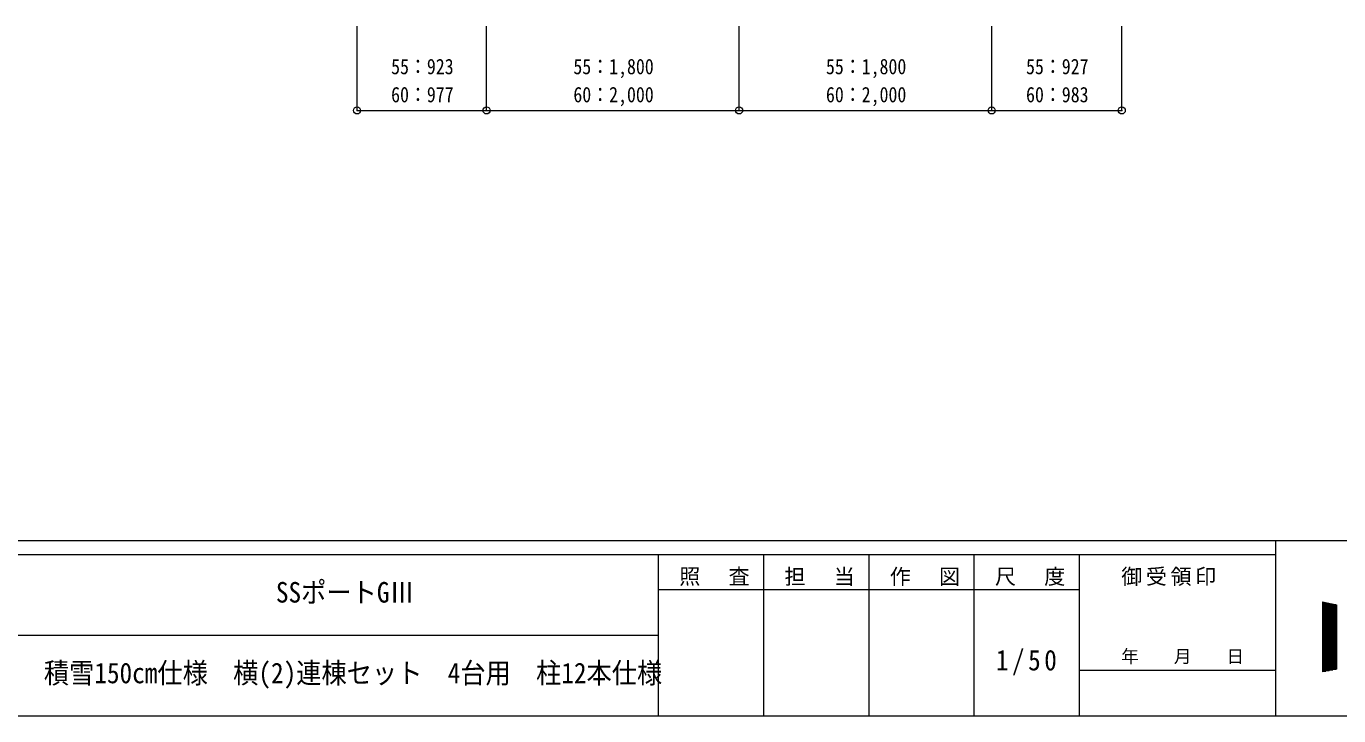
# Model space of a CAD drawing. Units: millimetres at full size, sheet at 1:50; details may follow other scales. Extents: x -14053 to 14053, y -9700 to 9700.
# Drawn here: x -2 to 9352, y -9700 to -4786 of the extents above; entities that cross this region are included whole.
import ezdxf
from ezdxf.enums import TextEntityAlignment as Align

# ---------------------------------------------------------------- set-up
doc = ezdxf.new("R2010")
doc.units = ezdxf.units.MM
doc.header["$LTSCALE"] = 50
doc.header["$PDMODE"] = 32
doc.header["$PDSIZE"] = 50
doc.layers.add('0-8_外構', color=6, linetype='Continuous', lineweight=9)
doc.layers.add('F-0_ﾚｲﾔ240', color=7, linetype='Continuous', lineweight=9)
doc.styles.add('ＭＳ ゴシック', font='')
doc.styles.get('ＭＳ ゴシック').set_extended_font_data('MS Gothic')

msp = doc.modelspace()

# ---------------------------------------------------------------- linework, layer by layer
at = {"layer": '0-8_外構'}
for p, q in [((2355.79, -5386.02), (2355.79, -4786.02)), ((5078.43, -5386.02), (5078.43, -4786.02)), ((6878.43, -5386.02), (6878.43, -4786.02)), ((7805.46, -5386.02), (7805.46, -4786.02)), ((3278.43, -5386.02), (5078.43, -5386.02)), ((5078.43, -5386.02), (6878.43, -5386.02)), ((6878.43, -5386.02), (7805.46, -5386.02))]:
    msp.add_line(p, q, dxfattribs=at)
msp.add_lwpolyline([(2355.79, -5386.02), (3278.43, -5386.02), (3278.43, -4786.02)], dxfattribs=at)
for p in [(2355.79, -5386.02), (3278.43, -5386.02), (5078.43, -5386.02), (6878.43, -5386.02), (7805.46, -5386.02)]:
    msp.add_point(p, dxfattribs=at)
at = {"layer": 'F-0_ﾚｲﾔ240', "color": 5, "lineweight": 5}
for p, q in [((-14053.43, -8450), (13346.57, -8450)), ((8901.98, -8450), (8901.98, -9700)), ((-14053.43, -8550), (8901.98, -8550)), ((4501.97, -8550), (4501.97, -9700)), ((5251.97, -8550), (5251.97, -9700)), ((6001.97, -8550), (6001.97, -9700)), ((6751.97, -8550), (6751.97, -9700)), ((7501.97, -8550), (7501.97, -9700)), ((4501.97, -8800), (7501.97, -8800)), ((-5748.03, -9125), (4501.97, -9125)), ((7501.97, -9375), (8901.98, -9375)), ((-14053.43, -9700), (13346.57, -9700))]:
    msp.add_line(p, q, dxfattribs=at)
at = {"layer": 'F-0_ﾚｲﾔ240'}
for p, q in [((9235.24, -8887.67), (9335.24, -8908.5)), ((9235.24, -8887.67), (9235.24, -9387.67)), ((9235.24, -8892.37), (9257.83, -8892.37)), ((9235.24, -8897.37), (9281.83, -8897.37)), ((9235.24, -8902.37), (9305.83, -8902.37)), ((9235.24, -8907.37), (9329.83, -8907.37)), ((9235.24, -8912.37), (9335.24, -8912.37)), ((9235.24, -8917.37), (9335.24, -8917.37)), ((9235.24, -8922.37), (9335.24, -8922.37)), ((9235.24, -8927.37), (9335.24, -8927.37)), ((9235.24, -8932.37), (9335.24, -8932.37)), ((9235.24, -8937.37), (9335.24, -8937.37)), ((9235.24, -8942.37), (9335.24, -8942.37)), ((9235.24, -8947.37), (9335.24, -8947.37)), ((9235.24, -8952.37), (9335.24, -8952.37)), ((9235.24, -8957.37), (9335.24, -8957.37)), ((9235.24, -8962.37), (9335.24, -8962.37)), ((9235.24, -8967.37), (9335.24, -8967.37)), ((9235.24, -8972.37), (9335.24, -8972.37)), ((9235.24, -8977.37), (9335.24, -8977.37)), ((9238.21, -9387.05), (9238.21, -8888.28)), ((9243.21, -9386.01), (9243.21, -8889.33)), ((9248.21, -9384.97), (9248.21, -8890.37)), ((9253.21, -9383.93), (9253.21, -8891.41)), ((9258.21, -9382.88), (9258.21, -8892.45)), ((9263.21, -9381.84), (9263.21, -8893.49)), ((9268.21, -9380.8), (9268.21, -8894.53)), ((9273.21, -9379.76), (9273.21, -8895.58)), ((9278.21, -9378.72), (9278.21, -8896.62)), ((9283.21, -9377.68), (9283.21, -8897.66)), ((9288.21, -9376.63), (9288.21, -8898.7)), ((9293.21, -9375.59), (9293.21, -8899.74)), ((9298.21, -9374.55), (9298.21, -8900.78)), ((9303.21, -9373.51), (9303.21, -8901.83)), ((9308.21, -9372.47), (9308.21, -8902.87)), ((9313.21, -9371.43), (9313.21, -8903.91)), ((9318.21, -9370.38), (9318.21, -8904.95)), ((9323.21, -9369.34), (9323.21, -8905.99)), ((9328.21, -9368.3), (9328.21, -8907.03)), ((9333.21, -9367.26), (9333.21, -8908.08)), ((9335.24, -8908.5), (9335.24, -9366.83)), ((9235.24, -8982.37), (9335.24, -8982.37)), ((9235.24, -8987.37), (9335.24, -8987.37)), ((9235.24, -8992.37), (9335.24, -8992.37)), ((9235.24, -8997.37), (9335.24, -8997.37)), ((9235.24, -9002.37), (9335.24, -9002.37)), ((9235.24, -9007.37), (9335.24, -9007.37)), ((9235.24, -9012.37), (9335.24, -9012.37)), ((9235.24, -9017.37), (9335.24, -9017.37)), ((9235.24, -9022.37), (9335.24, -9022.37)), ((9235.24, -9027.37), (9335.24, -9027.37)), ((9235.24, -9032.37), (9335.24, -9032.37)), ((9235.24, -9037.37), (9335.24, -9037.37)), ((9235.24, -9042.37), (9335.24, -9042.37)), ((9235.24, -9047.37), (9335.24, -9047.37)), ((9235.24, -9052.37), (9335.24, -9052.37)), ((9235.24, -9057.37), (9335.24, -9057.37)), ((9235.24, -9062.37), (9335.24, -9062.37)), ((9235.24, -9067.37), (9335.24, -9067.37)), ((9235.24, -9072.37), (9335.24, -9072.37)), ((9235.24, -9077.37), (9335.24, -9077.37)), ((9235.24, -9082.37), (9335.24, -9082.37)), ((9235.24, -9087.37), (9335.24, -9087.37)), ((9235.24, -9092.37), (9335.24, -9092.37)), ((9235.24, -9097.37), (9335.24, -9097.37)), ((9235.24, -9102.37), (9335.24, -9102.37)), ((9235.24, -9107.37), (9335.24, -9107.37)), ((9235.24, -9112.37), (9335.24, -9112.37)), ((9235.24, -9117.37), (9335.24, -9117.37)), ((9235.24, -9122.37), (9335.24, -9122.37)), ((9235.24, -9127.37), (9335.24, -9127.37)), ((9235.24, -9132.37), (9335.24, -9132.37)), ((9235.24, -9137.37), (9335.24, -9137.37)), ((9235.24, -9142.37), (9335.24, -9142.37)), ((9235.24, -9147.37), (9335.24, -9147.37)), ((9235.24, -9152.37), (9335.24, -9152.37)), ((9235.24, -9157.37), (9335.24, -9157.37)), ((9235.24, -9162.37), (9335.24, -9162.37)), ((9235.24, -9167.37), (9335.24, -9167.37)), ((9235.24, -9172.37), (9335.24, -9172.37)), ((9235.24, -9177.37), (9335.24, -9177.37)), ((9235.24, -9182.37), (9335.24, -9182.37)), ((9235.24, -9187.37), (9335.24, -9187.37)), ((9235.24, -9192.37), (9335.24, -9192.37)), ((9235.24, -9197.37), (9335.24, -9197.37)), ((9235.24, -9202.37), (9335.24, -9202.37)), ((9235.24, -9207.37), (9335.24, -9207.37)), ((9235.24, -9212.37), (9335.24, -9212.37)), ((9235.24, -9217.37), (9335.24, -9217.37)), ((9235.24, -9222.37), (9335.24, -9222.37)), ((9235.24, -9227.37), (9335.24, -9227.37)), ((9235.24, -9232.37), (9335.24, -9232.37)), ((9235.24, -9237.37), (9335.24, -9237.37)), ((9235.24, -9242.37), (9335.24, -9242.37)), ((9235.24, -9247.37), (9335.24, -9247.37)), ((9235.24, -9252.37), (9335.24, -9252.37)), ((9235.24, -9257.37), (9335.24, -9257.37)), ((9235.24, -9262.37), (9335.24, -9262.37)), ((9235.24, -9267.37), (9335.24, -9267.37)), ((9235.24, -9272.37), (9335.24, -9272.37)), ((9235.24, -9277.37), (9335.24, -9277.37)), ((9235.24, -9282.37), (9335.24, -9282.37)), ((9235.24, -9287.37), (9335.24, -9287.37)), ((9235.24, -9292.37), (9335.24, -9292.37)), ((9235.24, -9297.37), (9335.24, -9297.37)), ((9235.24, -9302.37), (9335.24, -9302.37)), ((9235.24, -9307.37), (9335.24, -9307.37)), ((9235.24, -9312.37), (9335.24, -9312.37)), ((9235.24, -9317.37), (9335.24, -9317.37)), ((9235.24, -9322.37), (9335.24, -9322.37)), ((9235.24, -9327.37), (9335.24, -9327.37)), ((9235.24, -9332.37), (9335.24, -9332.37)), ((9235.24, -9337.37), (9335.24, -9337.37)), ((9235.24, -9342.37), (9335.24, -9342.37)), ((9235.24, -9347.37), (9335.24, -9347.37)), ((9235.24, -9352.37), (9335.24, -9352.37)), ((9235.24, -9357.37), (9335.24, -9357.37)), ((9235.24, -9362.37), (9335.24, -9362.37)), ((9335.24, -9366.83), (9235.24, -9387.67)), ((9235.24, -9367.37), (9332.66, -9367.37)), ((9235.24, -9372.37), (9308.66, -9372.37)), ((9235.24, -9377.37), (9284.66, -9377.37)), ((9235.24, -9382.37), (9260.66, -9382.37)), ((9235.24, -9387.37), (9236.66, -9387.37))]:
    msp.add_line(p, q, dxfattribs=at)

# ---------------------------------------------------------------- texts
at = {"layer": '0-8_外構', "color": 7, "style": 'ＭＳ ゴシック', "width": 0.85}
for s, p in [('55：923', (2598.36, -5161.02)), ('55：1,800', (3897.18, -5161.02)), ('55：1,800', (5697.18, -5161.02)), ('55：927', (7123.2, -5161.02)), ('60：977', (2598.36, -5361.02)), ('60：2,000', (3897.18, -5361.02)), ('60：2,000', (5697.18, -5361.02)), ('60：983', (7123.2, -5361.02))]:
    msp.add_text(s, height=110, dxfattribs=at).set_placement(p, align=Align.BOTTOM_LEFT)
at = {"layer": 'F-0_ﾚｲﾔ240', "style": 'ＭＳ ゴシック', "width": 0.9}
for s, p in [('SSポートGⅢ', (1777.37, -8937.5)), ('積雪150㎝仕様\u3000横(2)連棟セット\u30004台用\u3000柱12本仕様', (123.63, -9512.5))]:
    msp.add_text(s, height=146.6, dxfattribs=at).set_placement(p, align=Align.BOTTOM_LEFT)
at = {"layer": 'F-0_ﾚｲﾔ240', "style": 'ＭＳ ゴシック'}
msp.add_text('年\u3000\u3000月\u3000\u3000日', height=91.64, dxfattribs=at).set_placement((7801.98, -9350), align=Align.BOTTOM_LEFT)
at = {"layer": 'F-0_ﾚｲﾔ240', "attachment_point": 7, "style": 'ＭＳ ゴシック'}
for s, insert, char_height in [('\\T1.17;照\u3000査', (4651.98, -8775), 110), ('\\T1.17;担\u3000当', (5401.98, -8775), 110), ('\\T1.17;作\u3000図', (6151.97, -8775), 110), ('\\T1.17;尺\u3000度', (6901.98, -8775), 110), ('\\T1.17;御受領印', (7801.97, -8775), 110), ('\\T1.28;\\W0.9;1/50', (6908.22, -9412.5), 146.6)]:
    msp.add_mtext(s, dxfattribs=dict(at, insert=insert, char_height=char_height))

doc.saveas('drawing.dxf')
